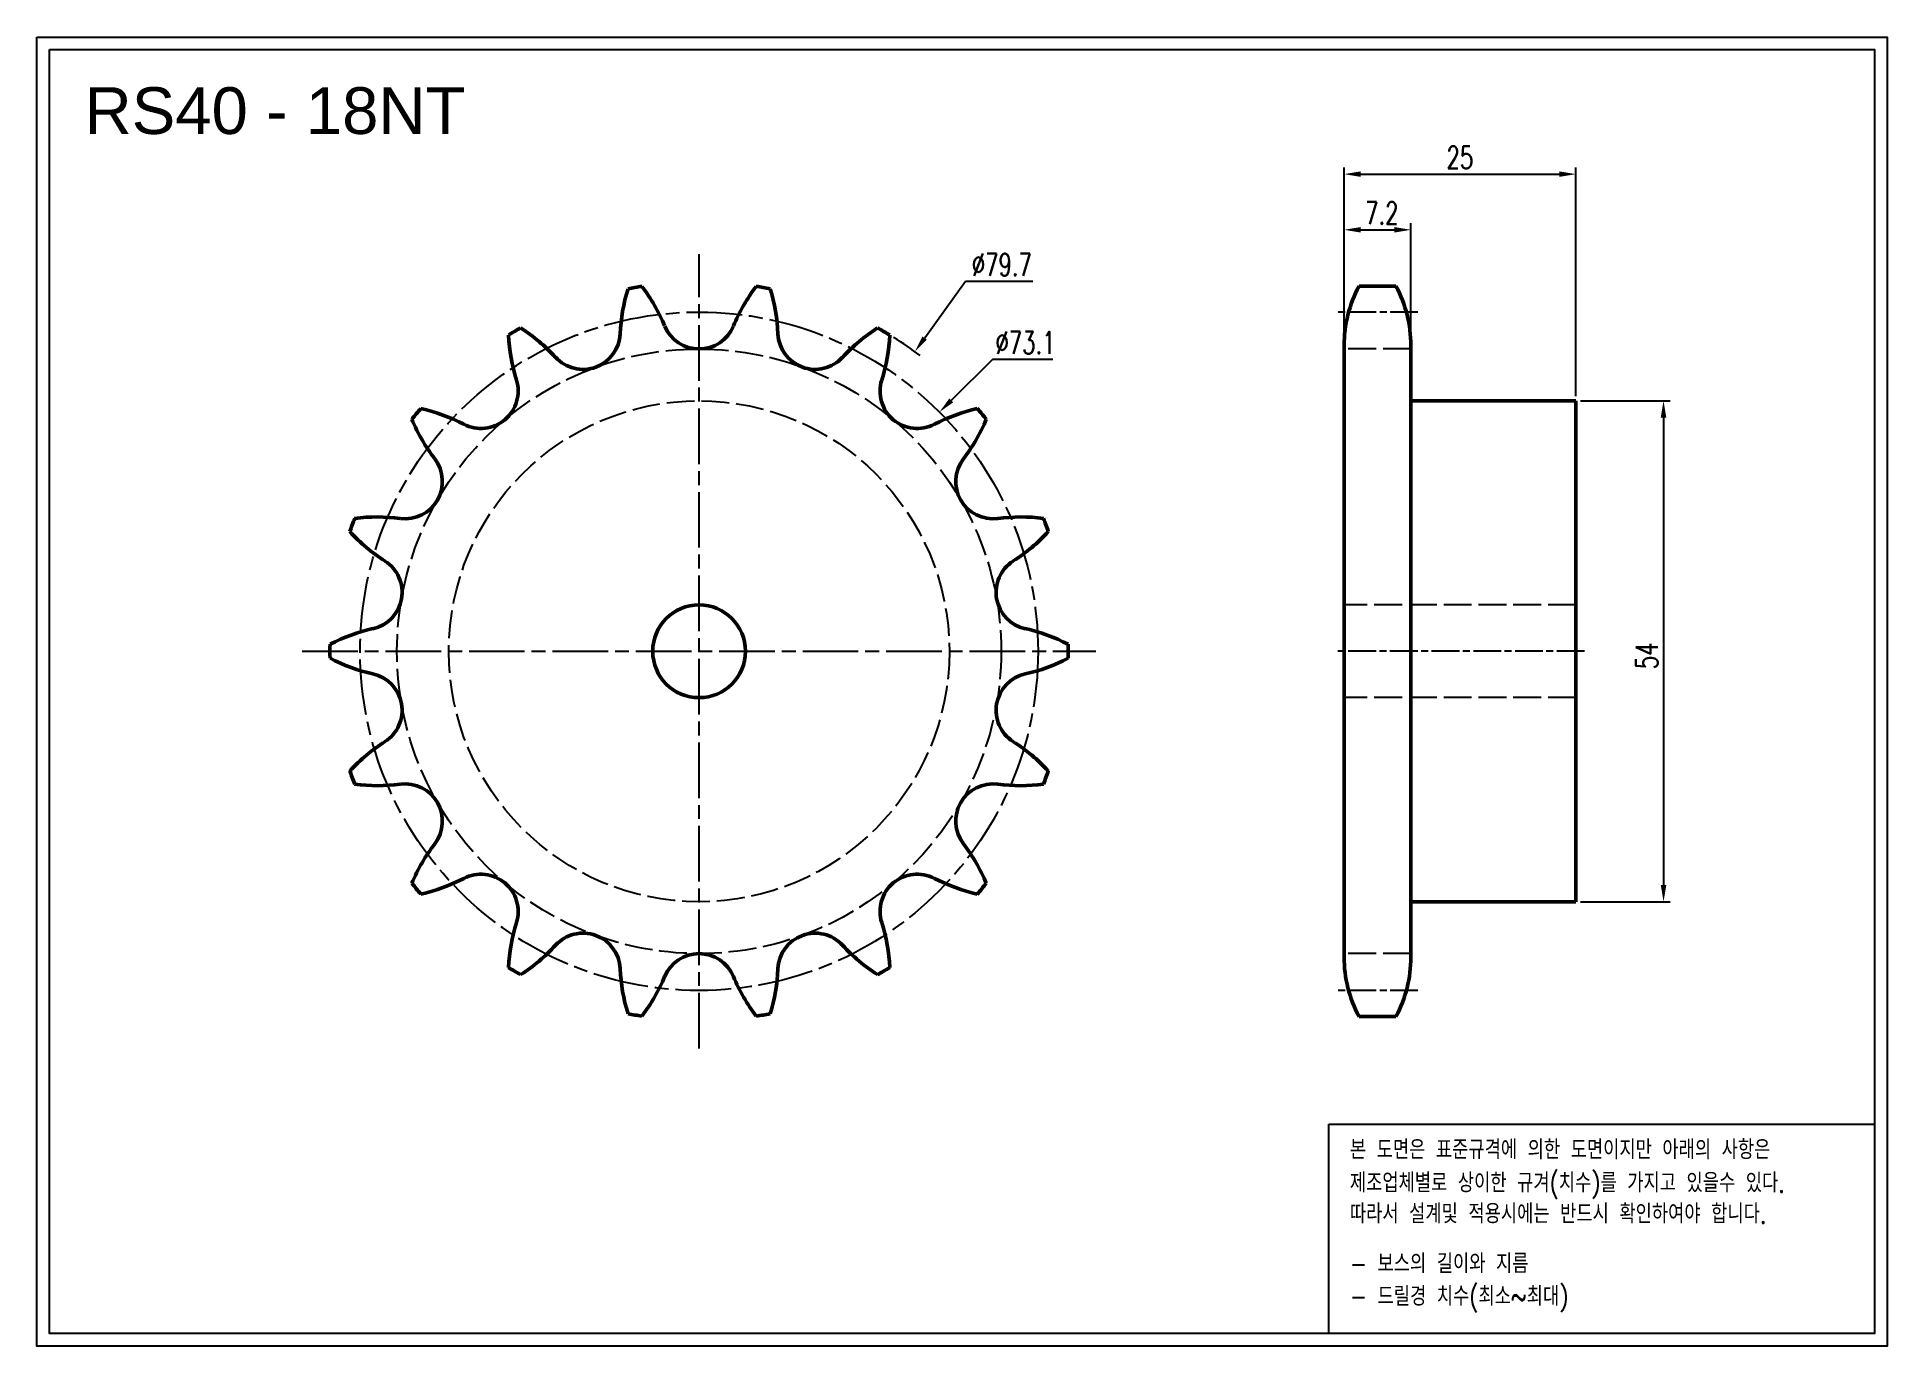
# Model space of a CAD drawing. Header units: millimetres. Extents: x -20233 to -20033, y 1089 to 1230.
import ezdxf

# ---------------------------------------------------------------- set-up
doc = ezdxf.new("R2010")
doc.units = ezdxf.units.MM
for name, pattern in [('AM_ISO02W050', [7.5, 6, -1.5]), ('AM_ISO02W050x2', [3.75, 3, -0.75]), ('AM_ISO08W050', [18, 12, -1.5, 3, -1.5]), ('AM_ISO08W050x2', [9, 6, -0.75, 1.5, -0.75])]:
    doc.linetypes.add(name, pattern=pattern)
for name, color, linetype, lineweight in [('AM_0N', 7, 'Continuous', 50), ('AM_3N', 6, 'AM_ISO02W050', 25), ('AM_7', 4, 'AM_ISO08W050', 25), ('AM_7N', 4, 'AM_ISO08W050', 25)]:
    doc.layers.add(name, color=color, linetype=linetype, lineweight=lineweight)
doc.layers.add('S-DIM', color=7, linetype='Continuous')
doc.styles.add('HAN', font='ROMANS.shx', dxfattribs={"width": 0.7, "bigfont": 'whgtxt.shx'})
doc.styles.add('HSG', font='SIMPLEX.shx', dxfattribs={"width": 0.7, "bigfont": 'HSG.shx'})
doc.styles.get("Standard").update_dxf_attribs({"font": 'arial.ttf'})
doc.dimstyles.new('APP3', dxfattribs={"dimtxt": 2.4, "dimasz": 1.8, "dimexe": 0.7, "dimexo": 0.5, "dimgap": 0.6, "dimtad": 1, "dimtoh": 1, "dimdec": 1, "dimrnd": 0.01, "dimzin": 9, "dimdsep": 46, "dimtxsty": 'HSG', "dimcen": 0, "dimclrd": 1, "dimclre": 1, "dimclrt": 256, "dimazin": 2, "dimtp": 1, "dimtm": 1, "dimtfac": 0.5, "dimtdec": 1, "dimtofl": 0, "dimtmove": 0, "dimatfit": 3, "dimfxl": 0, "dimtvp": 1, "dimtolj": 2, "dimlwd": -1, "dimlwe": -1, "dimarcsym": 0})
doc.dimstyles.new('APP3$0', dxfattribs={"dimtxt": 2.4, "dimasz": 1.8, "dimexe": 0.7, "dimexo": 0.5, "dimgap": 0.6, "dimtad": 1, "dimtoh": 1, "dimdec": 1, "dimrnd": 0.01, "dimzin": 9, "dimdsep": 46, "dimtxsty": 'HSG', "dimcen": 0, "dimclrd": 1, "dimclre": 1, "dimclrt": 256, "dimazin": 2, "dimtp": 1, "dimtm": 1, "dimtfac": 0.5, "dimtdec": 1, "dimtofl": 0, "dimtmove": 0, "dimatfit": 3, "dimfxl": 0, "dimtvp": 1, "dimtolj": 2, "dimlwd": -1, "dimlwe": -1, "dimarcsym": 0})

# ---------------------------------------------------------------- blocks, each defined once
blk = doc.blocks.new('*D1')
at = {"layer": 'Defpoints', "color": 0, "transparency": 16777216}
for p in [(-20137.85, 1196.2), (-20184.41, 1131.59)]:
    blk.add_point(p, dxfattribs=at)
at = {"layer": 'S-DIM', "color": 1, "transparency": 16777216}
for p, q in [((-20132.38, 1203.78), (-20136.79, 1197.66)), ((-20125.14, 1203.78), (-20132.38, 1203.78))]:
    blk.add_line(p, q, dxfattribs=at)
blk.add_arc((-20161.13, 1163.9), 39.82, 53.2134, 58.1891, dxfattribs=at)
blk.add_solid([(-20137.04, 1197.84), (-20136.55, 1197.49), (-20137.85, 1196.2)], dxfattribs=at)
at = {"layer": 'S-DIM', "transparency": 16777216, "insert": (-20128.46, 1205.58), "char_height": 2.4, "attachment_point": 5, "style": 'HSG'}
blk.add_mtext('\\A2;∅79.7', dxfattribs=at)
blk = doc.blocks.new('*D2')
at = {"layer": 'Defpoints', "color": 0, "transparency": 16777216}
for p in [(-20135.2, 1189.68), (-20187.06, 1138.11)]:
    blk.add_point(p, dxfattribs=at)
at = {"layer": 'S-DIM', "color": 1, "transparency": 16777216}
for p, q in [((-20129.47, 1195.37), (-20133.92, 1190.95)), ((-20122.95, 1195.37), (-20129.47, 1195.37))]:
    blk.add_line(p, q, dxfattribs=at)
blk.add_solid([(-20134.13, 1191.16), (-20133.71, 1190.74), (-20135.2, 1189.68)], dxfattribs=at)
at = {"layer": 'S-DIM', "transparency": 16777216, "insert": (-20125.91, 1197.17), "char_height": 2.4, "attachment_point": 5, "style": 'HSG'}
blk.add_mtext('\\A2;∅73.1', dxfattribs=at)
blk = doc.blocks.new('*D3')
at = {"layer": 'Defpoints', "color": 0, "transparency": 16777216}
for p in [(-20084.34, 1209.34), (-20091.54, 1196.49), (-20084.34, 1196.49)]:
    blk.add_point(p, dxfattribs=at)
at = {"layer": 'S-DIM', "color": 1, "transparency": 16777216}
for p, q in [((-20091.54, 1196.99), (-20091.54, 1210.04)), ((-20084.34, 1196.99), (-20084.34, 1210.04)), ((-20089.74, 1209.34), (-20086.14, 1209.34))]:
    blk.add_line(p, q, dxfattribs=at)
for points in [[(-20089.74, 1209.64), (-20089.74, 1209.04), (-20091.54, 1209.34)], [(-20086.14, 1209.64), (-20086.14, 1209.04), (-20084.34, 1209.34)]]:
    blk.add_solid(points, dxfattribs=at)
at = {"layer": 'S-DIM', "transparency": 16777216, "insert": (-20087.46, 1211.14), "char_height": 2.4, "attachment_point": 5, "style": 'HSG'}
blk.add_mtext('\\A2;7.2', dxfattribs=at)
blk = doc.blocks.new('*D4')
at = {"layer": 'Defpoints', "color": 0, "transparency": 16777216}
for p in [(-20066.54, 1215.34), (-20091.54, 1196.49), (-20066.54, 1190.9)]:
    blk.add_point(p, dxfattribs=at)
at = {"layer": 'S-DIM', "color": 1, "transparency": 16777216}
for p, q in [((-20091.54, 1196.99), (-20091.54, 1216.04)), ((-20066.54, 1191.4), (-20066.54, 1216.04)), ((-20089.74, 1215.34), (-20068.34, 1215.34))]:
    blk.add_line(p, q, dxfattribs=at)
for points in [[(-20089.74, 1215.64), (-20089.74, 1215.04), (-20091.54, 1215.34)], [(-20068.34, 1215.64), (-20068.34, 1215.04), (-20066.54, 1215.34)]]:
    blk.add_solid(points, dxfattribs=at)
at = {"layer": 'S-DIM', "transparency": 16777216, "insert": (-20079.04, 1217.14), "char_height": 2.4, "attachment_point": 5, "style": 'HSG'}
blk.add_mtext('\\A2;25', dxfattribs=at)
blk = doc.blocks.new('*D5')
at = {"layer": 'Defpoints', "color": 0, "transparency": 16777216}
for p in [(-20066.54, 1190.9), (-20066.54, 1136.9), (-20057.08, 1136.9)]:
    blk.add_point(p, dxfattribs=at)
at = {"layer": 'S-DIM', "color": 1, "transparency": 16777216}
for p, q in [((-20066.04, 1190.9), (-20056.38, 1190.9)), ((-20057.08, 1189.1), (-20057.08, 1138.7)), ((-20066.04, 1136.9), (-20056.38, 1136.9))]:
    blk.add_line(p, q, dxfattribs=at)
for points in [[(-20057.38, 1189.1), (-20056.78, 1189.1), (-20057.08, 1190.9)], [(-20057.38, 1138.7), (-20056.78, 1138.7), (-20057.08, 1136.9)]]:
    blk.add_solid(points, dxfattribs=at)
at = {"layer": 'S-DIM', "transparency": 16777216, "insert": (-20058.88, 1163.41), "char_height": 2.4, "attachment_point": 5, "rotation": 90, "style": 'HSG'}
blk.add_mtext('\\A2;54', dxfattribs=at)

msp = doc.modelspace()

# ---------------------------------------------------------------- linework, layer by layer
for points in [[(-20232.56, 1230.12), (-20032.97, 1230.12), (-20032.97, 1089), (-20232.56, 1089)], [(-20231.21, 1228.78), (-20034.32, 1228.78), (-20034.32, 1090.35), (-20231.21, 1090.35)]]:
    msp.add_lwpolyline(points, close=True)
at = {"color": 6}
msp.add_lwpolyline([(-20093.2, 1112.9), (-20034.32, 1112.9), (-20034.32, 1090.35), (-20093.2, 1090.35)], close=True, dxfattribs=at)
at = {"layer": 'AM_0N'}
for p, q in [((-20089.92, 1203.27), (-20085.95, 1203.27)), ((-20091.54, 1196.87), (-20091.54, 1130.92)), ((-20084.34, 1196.87), (-20084.34, 1130.92)), ((-20084.34, 1190.9), (-20066.54, 1190.9)), ((-20066.54, 1190.9), (-20066.54, 1136.9)), ((-20084.34, 1136.9), (-20066.54, 1136.9)), ((-20089.92, 1124.52), (-20085.95, 1124.52))]:
    msp.add_line(p, q, dxfattribs=at)
msp.add_circle((-20161.13, 1163.9), 5, dxfattribs=at)
for centre, radius, start, end in [((-20150.58, 1197.29), 19.08, 162.6621, 177.5), ((-20161.13, 1163.9), 39.82, 98.9085, 101.0915), ((-20182.47, 1191.67), 19.08, 22.5, 37.3379), ((-20139.79, 1191.67), 19.08, 142.6621, 157.5), ((-20161.13, 1163.9), 39.82, 78.9085, 81.0915), ((-20171.68, 1197.29), 19.08, 2.5, 17.3379), ((-20078.04, 1196.87), 13.5, 151.7009, 180), ((-20097.84, 1196.87), 13.5, 0, 28.2991), ((-20161.13, 1163.9), 39.82, 118.9085, 121.0915), ((-20162.63, 1198.88), 19.08, 182.6621, 197.5), ((-20190.68, 1182.69), 19.08, 42.5, 57.3379), ((-20173.65, 1198.3), 4.01, 222.5, 357.5), ((-20161.13, 1200.5), 4.01, 202.5, 337.5), ((-20148.61, 1198.3), 4.01, 182.5, 317.5), ((-20131.58, 1182.69), 19.08, 122.6621, 137.5), ((-20161.13, 1163.9), 39.82, 58.9085, 61.0915), ((-20159.62, 1198.88), 19.08, 342.5, 357.3379), ((-20184.66, 1191.94), 4.01, 242.5, 17.5), ((-20137.6, 1191.94), 4.01, 162.5, 297.5), ((-20161.13, 1163.9), 39.82, 138.9085, 141.0915), ((-20195.32, 1171.45), 19.08, 62.5, 77.3379), ((-20126.93, 1171.45), 19.08, 102.6621, 117.5), ((-20161.13, 1163.9), 39.82, 38.9085, 41.0915), ((-20174.51, 1196.26), 19.08, 202.6621, 217.5), ((-20147.75, 1196.26), 19.08, 322.5, 337.3379), ((-20192.83, 1182.2), 4.01, 262.5, 37.5), ((-20129.43, 1182.2), 4.01, 142.5, 277.5), ((-20161.13, 1163.9), 39.82, 158.9085, 161.0915), ((-20195.85, 1159.3), 19.08, 82.5, 97.3379), ((-20126.41, 1159.3), 19.08, 82.6621, 97.5), ((-20161.13, 1163.9), 39.82, 18.9085, 21.0915), ((-20184.77, 1189.73), 19.08, 222.6621, 237.5), ((-20137.49, 1189.73), 19.08, 302.5, 317.3379), ((-20197.18, 1170.25), 4.01, 282.5, 57.5), ((-20125.08, 1170.25), 4.01, 122.5, 257.5), ((-20192.18, 1147.71), 19.08, 102.5, 117.3379), ((-20130.08, 1147.71), 19.08, 62.6621, 77.5), ((-20161.13, 1163.9), 39.82, 178.9085, 181.0915), ((-20161.13, 1163.9), 39.82, 358.9085, 1.0915), ((-20192.18, 1180.09), 19.08, 242.6621, 257.5), ((-20130.08, 1180.09), 19.08, 282.5, 297.3379), ((-20197.18, 1157.54), 4.01, 302.5, 77.5), ((-20125.08, 1157.54), 4.01, 102.5, 237.5), ((-20184.77, 1138.06), 19.08, 122.5, 137.3379), ((-20137.49, 1138.06), 19.08, 42.6621, 57.5), ((-20161.13, 1163.9), 39.82, 198.9085, 201.0915), ((-20192.83, 1145.59), 4.01, 322.5, 97.5), ((-20129.43, 1145.59), 4.01, 82.5, 217.5), ((-20161.13, 1163.9), 39.82, 338.9085, 341.0915), ((-20195.85, 1168.49), 19.08, 262.6621, 277.5), ((-20126.41, 1168.49), 19.08, 262.5, 277.3379), ((-20174.51, 1131.53), 19.08, 142.5, 157.3379), ((-20147.75, 1131.53), 19.08, 22.6621, 37.5), ((-20184.66, 1135.85), 4.01, 342.5, 117.5), ((-20137.6, 1135.85), 4.01, 62.5, 197.5), ((-20161.13, 1163.9), 39.82, 218.9085, 221.0915), ((-20195.32, 1156.34), 19.08, 282.6621, 297.5), ((-20126.93, 1156.34), 19.08, 242.5, 257.3379), ((-20161.13, 1163.9), 39.82, 318.9085, 321.0915), ((-20162.63, 1128.91), 19.08, 162.5, 177.3379), ((-20159.62, 1128.91), 19.08, 2.6621, 17.5), ((-20190.68, 1145.1), 19.08, 302.6621, 317.5), ((-20173.65, 1129.5), 4.01, 2.5, 137.5), ((-20148.61, 1129.5), 4.01, 42.5, 177.5), ((-20131.58, 1145.1), 19.08, 222.5, 237.3379), ((-20161.13, 1163.9), 39.82, 238.9085, 241.0915), ((-20150.58, 1130.5), 19.08, 182.5, 197.3379), ((-20161.13, 1127.29), 4.01, 22.5, 157.5), ((-20171.68, 1130.5), 19.08, 342.6621, 357.5), ((-20161.13, 1163.9), 39.82, 298.9085, 301.0915), ((-20078.04, 1130.92), 13.5, 180, 208.2991), ((-20097.84, 1130.92), 13.5, 331.7009, 0), ((-20182.47, 1136.13), 19.08, 322.6621, 337.5), ((-20139.79, 1136.13), 19.08, 202.5, 217.3379), ((-20161.13, 1163.9), 39.82, 258.9085, 261.0915), ((-20161.13, 1163.9), 39.82, 278.9085, 281.0915)]:
    msp.add_arc(centre, radius, start, end, dxfattribs=at)
at = {"layer": 'AM_3N', "linetype": 'AM_ISO02W050x2'}
for p, q in [((-20084.34, 1196.49), (-20091.54, 1196.49)), ((-20084.34, 1131.3), (-20091.54, 1131.3))]:
    msp.add_line(p, q, dxfattribs=at)
at = {"layer": 'AM_3N', "color": 2, "linetype": 'AM_ISO02W050x2'}
for p, q in [((-20066.54, 1168.9), (-20091.54, 1168.9)), ((-20066.54, 1158.9), (-20091.54, 1158.9))]:
    msp.add_line(p, q, dxfattribs=at)
at = {"layer": 'AM_3N', "linetype": 'AM_ISO02W050x2'}
msp.add_circle((-20161.13, 1163.9), 32.59, dxfattribs=at)
at = {"layer": 'AM_3N', "color": 2, "linetype": 'AM_ISO02W050x2'}
msp.add_circle((-20161.13, 1163.9), 27, dxfattribs=at)
at = {"layer": 'AM_7', "linetype": 'AM_ISO08W050x2'}
msp.add_circle((-20161.13, 1163.9), 36.57, dxfattribs=at)
at = {"layer": 'AM_7N', "linetype": 'AM_ISO08W050x2'}
for p, q in [((-20161.13, 1121.07), (-20161.13, 1206.72)), ((-20203.95, 1163.9), (-20118.31, 1163.9))]:
    msp.add_line(p, q, dxfattribs=at)
at = {"layer": 'AM_7N', "linetype": 'AM_ISO08W050x2', "ltscale": 0.5}
for p, q in [((-20083.57, 1200.46), (-20092.3, 1200.46)), ((-20065.6, 1163.9), (-20092.3, 1163.9)), ((-20083.57, 1127.33), (-20092.3, 1127.33))]:
    msp.add_line(p, q, dxfattribs=at)

# ---------------------------------------------------------------- texts
msp.add_text('RS40 - 18NT', height=5.04).set_placement((-20227.42, 1219.67))
at = {"color": 6, "style": 'HAN', "width": 0.8}
for s, p in [('본 도면은 표준규격에 의한 도면이지만 아래의 사항은', (-20090.92, 1109.14)), ('제조업체별로 상이한 규겨(치수)를 가지고 있을수 있다.', (-20090.92, 1105.56)), ('따라서 설계및 적용시에는 반드시 확인하여야 합니다.', (-20090.92, 1102.22)), ('- 보스의 길이와 지름', (-20090.92, 1096.86)), ('- 드릴경 치수(최소~최대)', (-20090.92, 1093.33))]:
    msp.add_text(s, height=2.0703, dxfattribs=at).set_placement(p)

# ---------------------------------------------------------------- dimensions: what is measured, and where the dimension line sits
at = {"layer": 'S-DIM'}
dim = msp.add_linear_dim(base=(-20066.54, 1215.34), p1=(-20091.54, 1196.49), p2=(-20066.54, 1190.9), dimstyle='APP3$0', dxfattribs=at)
dim.commit()
dim.dimension.update_dxf_attribs({"geometry": '*D4', "text_midpoint": (-20079.04, 1217.14)})
dim = msp.add_linear_dim(base=(-20084.34, 1209.34), p1=(-20091.54, 1196.49), p2=(-20084.34, 1196.49), dimstyle='APP3$0', dxfattribs=at)
dim.commit()
dim.dimension.update_dxf_attribs({"geometry": '*D3', "text_midpoint": (-20087.46, 1209.34), "dimtype": 128})
at = {"layer": 'S-DIM', "color": 3}
for p1, p2, picture, middle in [((-20184.41, 1131.59), (-20137.85, 1196.2), '*D1', (-20128.46, 1203.78)), ((-20187.06, 1138.11), (-20135.2, 1189.68), '*D2', (-20125.91, 1195.37))]:
    dim = msp.add_diameter_dim_2p(p1=p1, p2=p2, dimstyle='APP3', dxfattribs=at)
    dim.commit()
    dim.dimension.update_dxf_attribs({"geometry": picture, "text_midpoint": middle, "dimtype": 131})
at = {"layer": 'S-DIM'}
dim = msp.add_linear_dim(base=(-20057.08, 1136.9), p1=(-20066.54, 1190.9), p2=(-20066.54, 1136.9), angle=90, dimstyle='APP3$0', dxfattribs=at)
dim.commit()
dim.dimension.update_dxf_attribs({"geometry": '*D5', "text_midpoint": (-20057.08, 1163.41), "dimtype": 128})

doc.saveas('drawing.dxf')
